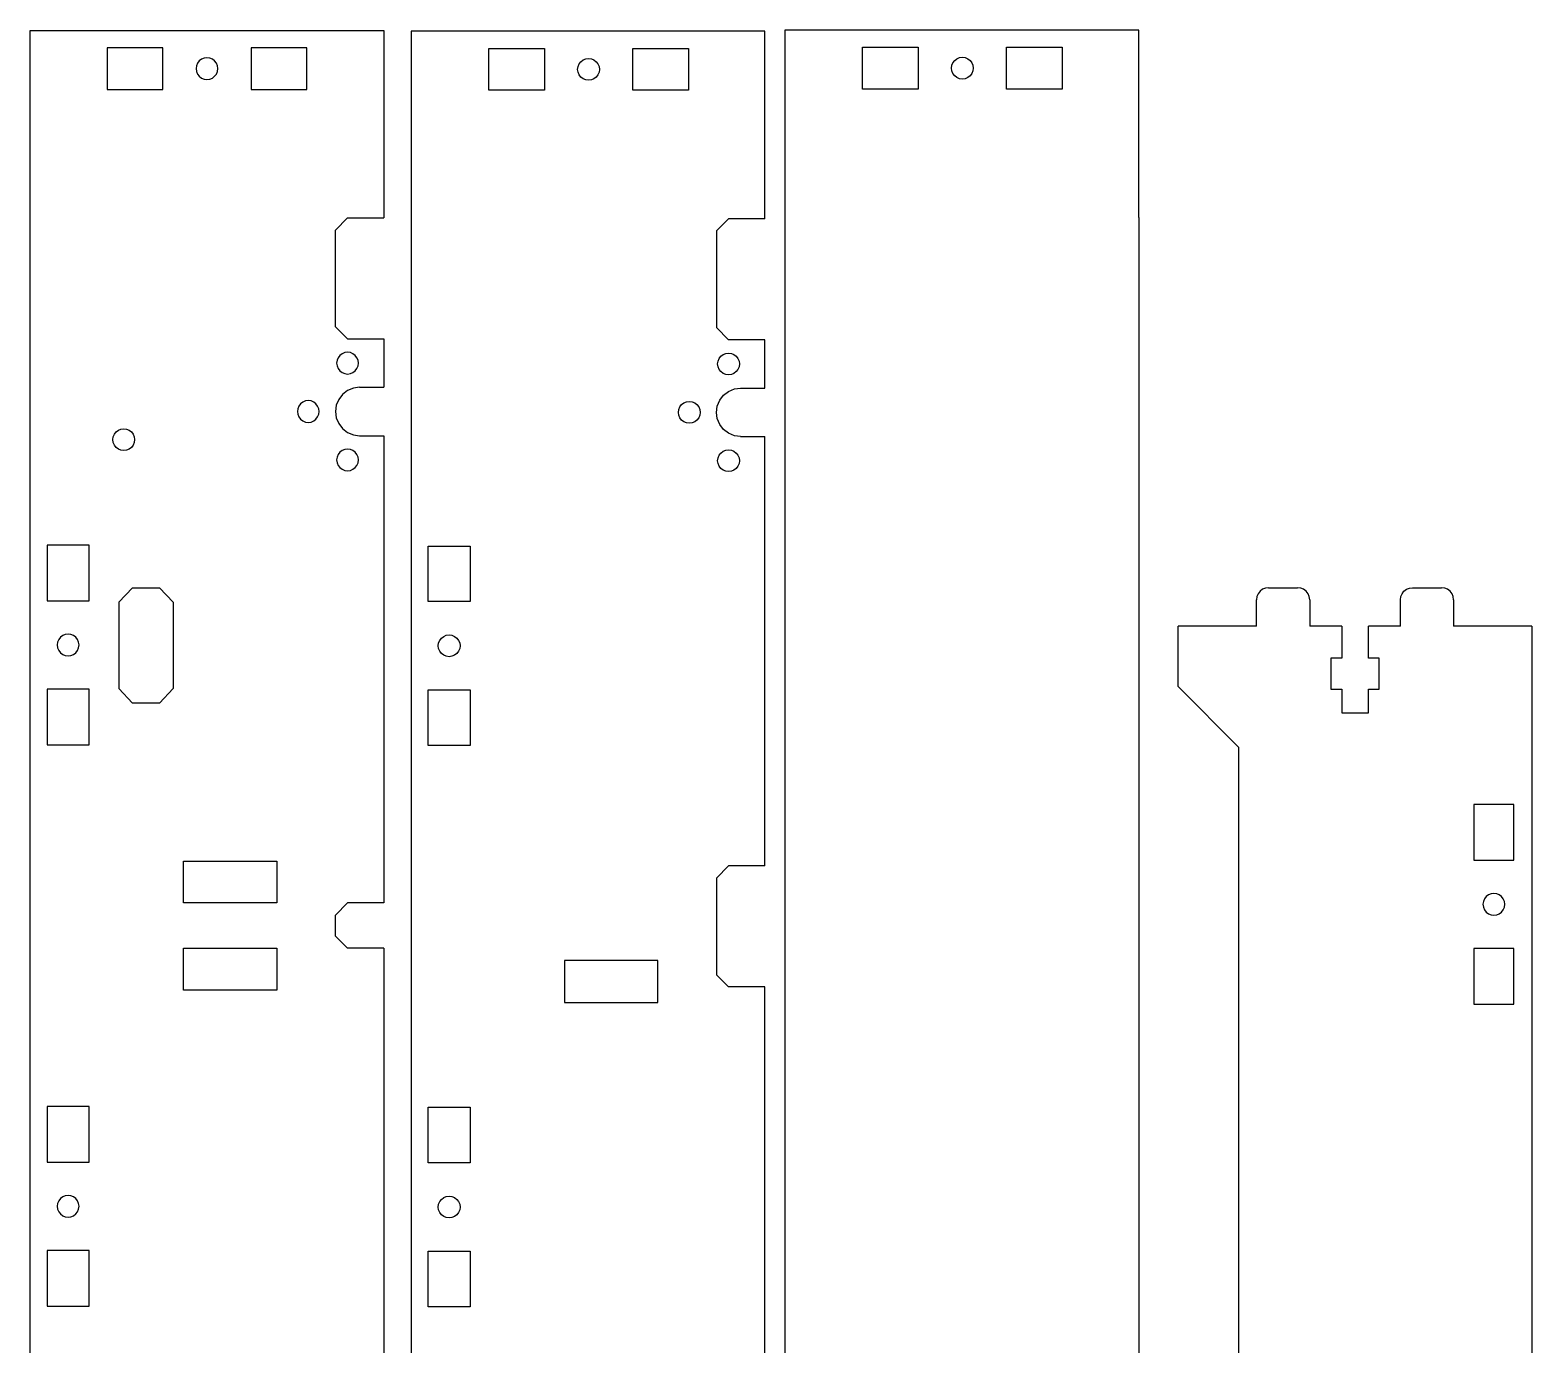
# Model space of a CAD drawing. Extents: x 6 to 601, y 11 to 447.
# Drawn here: x 352.7 to 601.1, y 228.5 to 445.9 of the extents above; entities that cross this region are included whole.
import ezdxf

# ---------------------------------------------------------------- set-up
doc = ezdxf.new("R2010")
doc.units = 0
doc.layers.get('0').update_dxf_attribs({"linetype": 'CONTINUOUS'})

msp = doc.modelspace()

# ---------------------------------------------------------------- linework, layer by layer
at = {"color": 7}
for points in [[(352.731155, 149.854104), (352.731155, 445.854009)], [(352.731155, 445.854009), (411.231136, 445.854009)], [(411.231136, 445.854009), (411.231136, 414.854017)], [(474.233523, 445.717274), (415.733541, 445.717274)], [(415.733541, 445.717274), (415.733541, 149.717363)], [(474.233523, 414.717277), (474.233523, 445.717274)], [(477.557479, 445.923611), (477.557479, 149.9237)], [(536.057489, 414.923613), (536.057489, 445.923611), (477.557507, 445.923611)], [(365.481164, 443.004016), (365.481164, 436.103993)], [(374.681157, 443.004016), (365.481164, 443.004016)], [(374.681157, 436.103993), (374.681157, 443.004016)], [(398.481155, 443.004016), (389.281162, 443.004016)], [(389.281162, 443.004016), (389.281162, 436.103993)], [(398.481155, 436.103993), (398.481155, 443.004016)], [(428.583543, 435.967258), (428.583543, 442.86725)], [(428.583543, 442.86725), (437.783535, 442.86725)], [(437.783535, 442.86725), (437.783535, 435.967258)], [(452.38354, 435.967258), (452.38354, 442.86725)], [(452.38354, 442.86725), (461.583533, 442.86725)], [(461.583533, 442.86725), (461.583533, 435.967258)], [(490.407508, 436.173595), (490.407508, 443.073587)], [(490.407508, 443.073587), (499.607473, 443.073587)], [(499.607501, 443.073587), (499.607501, 436.173595)], [(514.207478, 436.173595), (514.207478, 443.073587)], [(514.207478, 443.073587), (523.407471, 443.073587)], [(523.407499, 443.073587), (523.407499, 436.173595)], [(380.240822, 440.020337), (380.179439, 439.553993)], [(380.420824, 440.454872), (380.240822, 440.020337)], [(380.707138, 440.828029), (380.420824, 440.454872)], [(381.080292, 441.114344), (380.707138, 440.828029)], [(381.51483, 441.294342), (381.080292, 441.114344)], [(381.981146, 441.355728), (381.51483, 441.294342)], [(382.447461, 441.294342), (381.981146, 441.355728)], [(382.881999, 441.114344), (382.447461, 441.294342)], [(383.255153, 440.828029), (382.881999, 441.114344)], [(383.541496, 440.454872), (383.255153, 440.828029)], [(383.721497, 440.020337), (383.541496, 440.454872)], [(383.78288, 439.553993), (383.721497, 440.020337)], [(443.281817, 439.417253), (443.3432, 439.883597)], [(443.3432, 439.883597), (443.523202, 440.318137)], [(443.523202, 440.318137), (443.809516, 440.691291)], [(443.809516, 440.691291), (444.18267, 440.977603)], [(444.18267, 440.977603), (444.617208, 441.157607)], [(444.617208, 441.157607), (445.083552, 441.21899)], [(445.083552, 441.21899), (445.549868, 441.157607)], [(445.549868, 441.157607), (445.984405, 440.977603)], [(445.984405, 440.977603), (446.357559, 440.691291)], [(446.357559, 440.691291), (446.643874, 440.318137)], [(446.643874, 440.318137), (446.823875, 439.883597)], [(446.823875, 439.883597), (446.885259, 439.417253)], [(505.105783, 439.623589), (505.167166, 440.089933)], [(505.167166, 439.157274), (505.105783, 439.623589)], [(505.167166, 440.089933), (505.347168, 440.524474)], [(505.347168, 440.524474), (505.633482, 440.897628)], [(505.633454, 440.897628), (506.006636, 441.18394)], [(506.006636, 441.18394), (506.441146, 441.363944)], [(506.441174, 441.363944), (506.907518, 441.425327)], [(506.907518, 441.425327), (507.373834, 441.363944)], [(507.373805, 441.363944), (507.808343, 441.18394)], [(507.808371, 441.18394), (508.181525, 440.897628)], [(508.181525, 440.897628), (508.46784, 440.524474)], [(508.46784, 440.524474), (508.647841, 440.089933)], [(508.647841, 440.089933), (508.709224, 439.623589)], [(508.709224, 439.623589), (508.647841, 439.157274)], [(380.179439, 439.553993), (380.240822, 439.087675)], [(380.240822, 439.087675), (380.420824, 438.653137)], [(380.420824, 438.653137), (380.707138, 438.279983)], [(380.707138, 438.279983), (381.080292, 437.993671)], [(381.080292, 437.993671), (381.51483, 437.813667)], [(381.51483, 437.813667), (381.981146, 437.752284)], [(381.981146, 437.752284), (382.447461, 437.813667)], [(382.447461, 437.813667), (382.881999, 437.993671)], [(382.881999, 437.993671), (383.255153, 438.279983)], [(383.255153, 438.279983), (383.541496, 438.653137)], [(383.541496, 438.653137), (383.721497, 439.087675)], [(383.721497, 439.087675), (383.78288, 439.553993)], [(443.3432, 438.950937), (443.281817, 439.417253)], [(443.523202, 438.516402), (443.3432, 438.950937)], [(443.809516, 438.143248), (443.523202, 438.516402)], [(444.18267, 437.856931), (443.809516, 438.143248)], [(444.617208, 437.676932), (444.18267, 437.856931)], [(445.083552, 437.615546), (444.617208, 437.676932)], [(445.549868, 437.676932), (445.083552, 437.615546)], [(445.984405, 437.856931), (445.549868, 437.676932)], [(446.357559, 438.143248), (445.984405, 437.856931)], [(446.643874, 438.516402), (446.357559, 438.143248)], [(446.823875, 438.950937), (446.643874, 438.516402)], [(446.885259, 439.417253), (446.823875, 438.950937)], [(505.347168, 438.722739), (505.167166, 439.157274)], [(505.633454, 438.349585), (505.347139, 438.722739)], [(506.006636, 438.063267), (505.633454, 438.349585)], [(506.441174, 437.883269), (506.006636, 438.063267)], [(506.907518, 437.821883), (506.441174, 437.883269)], [(507.373805, 437.883269), (506.90749, 437.821883)], [(507.808371, 438.063267), (507.373834, 437.883269)], [(508.181525, 438.349585), (507.808371, 438.063267)], [(508.46784, 438.722739), (508.181497, 438.349585)], [(508.647841, 439.157274), (508.46784, 438.722739)], [(365.481164, 436.103993), (374.681157, 436.103993)], [(389.281162, 436.103993), (398.481155, 436.103993)], [(437.783535, 435.967258), (428.583543, 435.967258)], [(461.583533, 435.967258), (452.38354, 435.967258)], [(499.607501, 436.173595), (490.407508, 436.173595)], [(523.407499, 436.173595), (514.207506, 436.173595)], [(405.231148, 414.854017), (403.231152, 412.854027)], [(405.231148, 414.854017), (411.231136, 414.854017)], [(536.057489, 414.923613), (536.057489, 180.923695)], [(403.231152, 396.854031), (403.231152, 412.854027)], [(468.233535, 414.717277), (466.233539, 412.717292)], [(466.233539, 412.717292), (466.233539, 396.717293)], [(474.233523, 414.717277), (468.233535, 414.717277)], [(405.231148, 394.854038), (403.231152, 396.854031)], [(468.233535, 394.717297), (466.233539, 396.717293)], [(404.331142, 392.412869), (403.958354, 392.126811)], [(404.765256, 392.592701), (404.331142, 392.412869)], [(405.231148, 392.654031), (404.765256, 392.592701)], [(405.231148, 394.854038), (411.231136, 394.854038)], [(405.697013, 392.592701), (405.231148, 392.654031)], [(406.131155, 392.412869), (405.697013, 392.592701)], [(406.503942, 392.126811), (406.131155, 392.412869)], [(411.231136, 394.854038), (411.231136, 386.854025)], [(467.333529, 392.275033), (467.767671, 392.454837)], [(467.767671, 392.454837), (468.233535, 392.516164)], [(474.233523, 394.717297), (468.233535, 394.717297)], [(468.233535, 392.516164), (468.699399, 392.454837)], [(468.699399, 392.454837), (469.133542, 392.275033)], [(474.233523, 386.717285), (474.233523, 394.717297)], [(403.492462, 391.319907), (403.431135, 390.854046)], [(403.431135, 390.854046), (403.492462, 390.388153)], [(403.672294, 391.754021), (403.492462, 391.319907)], [(403.492462, 390.388153), (403.672294, 389.954036)], [(403.958354, 392.126811), (403.672294, 391.754021)], [(403.672294, 389.954036), (403.958354, 389.581249)], [(406.789975, 391.754021), (406.503942, 392.126811)], [(406.503942, 389.581249), (406.789975, 389.954036)], [(406.969807, 391.319907), (406.789975, 391.754021)], [(406.789975, 389.954036), (406.969807, 390.388153)], [(407.031134, 390.854046), (406.969807, 391.319907)], [(406.969807, 390.388153), (407.031134, 390.854046)], [(466.433522, 390.716176), (466.494877, 391.182043)], [(466.494877, 390.250312), (466.433522, 390.716176)], [(466.494877, 391.182043), (466.674681, 391.616183)], [(466.674681, 389.816172), (466.494877, 390.250312)], [(466.674681, 391.616183), (466.960741, 391.98897)], [(466.960741, 391.98897), (467.333529, 392.275033)], [(469.133542, 392.275033), (469.506329, 391.98897)], [(469.506329, 391.98897), (469.79239, 391.616183)], [(469.79239, 391.616183), (469.972193, 391.182043)], [(469.972193, 390.250312), (469.79239, 389.816172)], [(469.972193, 391.182043), (470.03352, 390.716176)], [(470.03352, 390.716176), (469.972193, 390.250312)], [(403.958354, 389.581249), (404.331142, 389.295191)], [(404.331142, 389.295191), (404.765256, 389.115359)], [(404.765256, 389.115359), (405.231148, 389.054032)], [(405.231148, 389.054032), (405.697013, 389.115359)], [(405.697013, 389.115359), (406.131155, 389.295191)], [(406.131155, 389.295191), (406.503942, 389.581249)], [(466.960741, 389.443382), (466.674681, 389.816172)], [(467.333529, 389.157324), (466.960741, 389.443382)], [(467.767671, 388.977518), (467.333529, 389.157324)], [(468.233535, 388.916163), (467.767671, 388.977518)], [(468.699399, 388.977518), (468.233535, 388.916163)], [(469.133542, 389.157324), (468.699399, 388.977518)], [(469.506329, 389.443382), (469.133542, 389.157324)], [(469.79239, 389.816172), (469.506329, 389.443382)], [(404.402713, 385.682465), (403.767036, 384.854029)], [(405.231148, 386.318139), (404.402713, 385.682465)], [(406.195869, 386.71774), (405.231148, 386.318139)], [(407.231144, 386.854025), (406.195869, 386.71774)], [(407.231144, 386.854025), (411.231136, 386.854025)], [(466.769423, 384.717289), (467.4051, 385.545724)], [(467.4051, 385.545724), (468.233535, 386.181404)], [(468.233535, 386.181404), (469.198255, 386.580999)], [(469.198255, 386.580999), (470.233531, 386.717285)], [(470.233531, 386.717285), (474.233523, 386.717285)], [(396.992489, 383.319895), (396.931134, 382.854033)], [(396.931134, 382.854033), (396.992489, 382.388169)], [(397.172293, 383.754037), (396.992489, 383.319895)], [(397.458353, 384.126827), (397.172293, 383.754037)], [(397.831141, 384.412885), (397.458353, 384.126827)], [(398.265283, 384.592692), (397.831141, 384.412885)], [(398.731147, 384.654044), (398.265283, 384.592692)], [(399.197012, 384.592692), (398.731147, 384.654044)], [(399.631154, 384.412885), (399.197012, 384.592692)], [(400.003941, 384.126827), (399.631154, 384.412885)], [(400.290002, 383.754037), (400.003941, 384.126827)], [(400.469806, 383.319895), (400.290002, 383.754037)], [(400.531132, 382.854033), (400.469806, 383.319895)], [(400.469806, 382.388169), (400.531132, 382.854033)], [(403.367438, 383.889309), (403.231152, 382.854033)], [(403.231152, 382.854033), (403.367438, 381.818755)], [(403.767036, 384.854029), (403.367438, 383.889309)], [(459.933521, 382.717293), (459.994876, 383.183157)], [(459.994876, 382.251431), (459.933521, 382.717293)], [(459.994876, 383.183157), (460.17468, 383.617302)], [(460.17468, 383.617302), (460.46074, 383.990089)], [(460.46074, 383.990089), (460.833527, 384.27615)], [(460.833527, 384.27615), (461.26767, 384.455951)], [(461.26767, 384.455951), (461.733534, 384.517278)], [(461.733534, 384.517278), (462.199398, 384.455951)], [(462.199398, 384.455951), (462.633541, 384.27615)], [(462.633541, 384.27615), (463.006328, 383.990089)], [(463.006328, 383.990089), (463.292389, 383.617302)], [(463.292389, 383.617302), (463.472192, 383.183157)], [(463.472192, 383.183157), (463.533547, 382.717293)], [(463.533547, 382.717293), (463.472192, 382.251431)], [(466.233539, 382.717293), (466.369824, 383.752571)], [(466.369824, 381.682017), (466.233539, 382.717293)], [(466.369824, 383.752571), (466.769423, 384.717289)], [(370.031151, 378.204055), (369.969824, 377.738191), (369.789992, 377.304074), (369.50396, 376.931261), (369.131173, 376.645229), (368.69703, 376.465397), (368.231166, 376.40407), (367.765274, 376.465397), (367.331159, 376.645229), (366.958372, 376.931261), (366.672312, 377.304074), (366.49248, 377.738191), (366.431153, 378.204055), (366.49248, 378.669945), (366.672312, 379.104059), (366.958372, 379.476849), (367.331159, 379.762907), (367.765274, 379.942739), (368.231166, 380.004066), (368.69703, 379.942739), (369.131173, 379.762907), (369.50396, 379.476849), (369.789992, 379.104059), (369.969824, 378.669945), (370.031151, 378.204055)], [(396.992489, 382.388169), (397.172293, 381.954024)], [(397.172293, 381.954024), (397.458353, 381.581239)], [(397.458353, 381.581239), (397.831141, 381.295176)], [(397.831141, 381.295176), (398.265283, 381.115375)], [(398.265283, 381.115375), (398.731147, 381.054048)], [(398.731147, 381.054048), (399.197012, 381.115375)], [(399.197012, 381.115375), (399.631154, 381.295176)], [(399.631154, 381.295176), (400.003941, 381.581239)], [(400.003941, 381.581239), (400.290002, 381.954024)], [(400.290002, 381.954024), (400.469806, 382.388169)], [(403.367438, 381.818755), (403.767036, 380.854037)], [(403.767036, 380.854037), (404.402713, 380.025602)], [(404.402713, 380.025602), (405.231148, 379.389922)], [(460.17468, 381.817286), (459.994876, 382.251431)], [(460.46074, 381.444499), (460.17468, 381.817286)], [(460.833527, 381.158441), (460.46074, 381.444499)], [(461.26767, 380.978637), (460.833527, 381.158441)], [(461.733534, 380.917282), (461.26767, 380.978637)], [(462.199398, 380.978637), (461.733534, 380.917282)], [(462.633541, 381.158441), (462.199398, 380.978637)], [(463.006328, 381.444499), (462.633541, 381.158441)], [(463.292389, 381.817286), (463.006328, 381.444499)], [(463.472192, 382.251431), (463.292389, 381.817286)], [(466.769423, 380.717299), (466.369824, 381.682017)], [(467.4051, 379.888861), (466.769423, 380.717299)], [(405.231148, 379.389922), (406.195869, 378.990327)], [(406.195869, 378.990327), (407.231144, 378.854041)], [(407.231144, 378.854041), (411.231136, 378.854041)], [(411.231136, 378.854041), (411.231136, 301.604058)], [(468.233535, 379.253187), (467.4051, 379.888861)], [(469.198255, 378.853586), (468.233535, 379.253187)], [(470.233531, 378.717301), (469.198255, 378.853586)], [(470.233531, 378.717301), (474.233523, 378.717301)], [(474.233523, 307.717302), (474.233523, 378.717301)], [(403.492462, 375.321043), (403.431135, 374.855147)], [(403.672294, 375.755157), (403.492462, 375.321043)], [(403.958354, 376.127941), (403.672294, 375.755157)], [(404.331142, 376.414005), (403.958354, 376.127941)], [(404.765256, 376.593808), (404.331142, 376.414005)], [(405.231148, 376.655163), (404.765256, 376.593808)], [(405.697013, 376.593808), (405.231148, 376.655163)], [(406.131155, 376.414005), (405.697013, 376.593808)], [(406.503942, 376.127941), (406.131155, 376.414005)], [(406.789975, 375.755157), (406.503942, 376.127941)], [(406.969807, 375.321043), (406.789975, 375.755157)], [(407.031134, 374.855147), (406.969807, 375.321043)], [(466.433522, 374.717283), (466.494877, 375.183173)], [(466.494877, 375.183173), (466.674681, 375.61729)], [(466.674681, 375.61729), (466.960741, 375.990077)], [(466.960741, 375.990077), (467.333529, 376.276135)], [(467.333529, 376.276135), (467.767671, 376.455967)], [(467.767671, 376.455967), (468.233535, 376.517294)], [(468.233535, 376.517294), (468.699399, 376.455967)], [(468.699399, 376.455967), (469.133542, 376.276135)], [(469.133542, 376.276135), (469.506329, 375.990077)], [(469.506329, 375.990077), (469.79239, 375.61729)], [(469.79239, 375.61729), (469.972193, 375.183173)], [(469.972193, 375.183173), (470.03352, 374.717283)], [(403.431135, 374.855147), (403.492462, 374.389283)], [(403.492462, 374.389283), (403.672294, 373.955143), (403.958354, 373.582353)], [(403.958354, 373.582353), (404.331142, 373.296293)], [(404.331142, 373.296293), (404.765256, 373.116489)], [(404.765256, 373.116489), (405.231148, 373.055162)], [(405.231148, 373.055162), (405.697013, 373.116489)], [(405.697013, 373.116489), (406.131155, 373.296293)], [(406.131155, 373.296293), (406.503942, 373.582353)], [(406.503942, 373.582353), (406.789975, 373.955143)], [(406.789975, 373.955143), (406.969807, 374.389283)], [(406.969807, 374.389283), (407.031134, 374.855147)], [(466.494877, 374.251419), (466.433522, 374.717283)], [(466.674681, 373.817302), (466.494877, 374.251419)], [(466.960741, 373.444517), (466.674681, 373.817302)], [(467.333529, 373.158457), (466.960741, 373.444517)], [(467.767671, 372.978625), (467.333529, 373.158457)], [(468.233535, 372.917298), (467.767671, 372.978625)], [(468.699399, 372.978625), (468.233535, 372.917298)], [(469.133542, 373.158457), (468.699399, 372.978625)], [(469.506329, 373.444517), (469.133542, 373.158457)], [(469.79239, 373.817302), (469.506329, 373.444517)], [(469.972193, 374.251419), (469.79239, 373.817302)], [(470.03352, 374.717283), (469.972193, 374.251419)], [(355.581148, 360.754027), (355.581148, 351.554034)], [(362.48117, 360.754027), (355.581148, 360.754027)], [(362.48117, 351.554034), (362.48117, 360.754027)], [(418.583534, 360.617289), (425.483557, 360.617289)], [(418.583534, 351.417296), (418.583534, 360.617289)], [(425.483557, 360.617289), (425.483557, 351.417296)], [(369.659126, 353.687634), (367.419128, 351.307629)], [(369.659126, 353.687634), (374.139121, 353.687634)], [(376.379147, 351.307629), (374.139121, 353.687634)], [(557.53149, 353.724506), (557.013866, 353.65635), (556.531492, 353.456536), (556.117275, 353.138698), (555.799464, 352.724508), (555.599651, 352.242134), (555.531494, 351.724482)], [(557.53149, 353.724506), (562.331497, 353.724506)], [(564.331493, 351.724482), (564.263337, 352.242134), (564.063552, 352.724508), (563.745713, 353.138698), (563.331495, 353.456536), (562.849149, 353.65635), (562.331497, 353.724506)], [(579.331492, 351.724482), (579.399648, 352.242134), (579.599433, 352.724508), (579.917272, 353.138698), (580.33149, 353.456536), (580.813864, 353.65635)], [(580.813864, 353.65635), (581.331488, 353.724506)], [(581.331488, 353.724506), (586.131495, 353.724506)], [(588.131491, 351.724482), (588.063334, 352.242134), (587.863549, 352.724508), (587.545711, 353.138698), (587.131493, 353.456536), (586.649119, 353.65635), (586.131495, 353.724506)], [(355.581148, 351.554034), (362.48117, 351.554034)], [(367.419128, 351.307629), (367.419128, 337.032433)], [(376.379147, 351.307629), (376.379147, 337.032433)], [(425.483557, 351.417296), (418.583534, 351.417296)], [(555.531494, 347.374506), (555.531494, 351.724482)], [(564.331493, 351.724482), (564.331493, 347.374506)], [(579.331492, 347.374506), (579.331492, 351.724482)], [(588.131491, 351.724482), (588.131491, 347.374506)], [(357.757137, 345.528053), (357.470823, 345.154899)], [(358.130292, 345.814371), (357.757137, 345.528053)], [(358.564829, 345.994369), (358.130292, 345.814371)], [(359.031145, 346.055755), (358.564829, 345.994369)], [(359.497489, 345.994369), (359.031145, 346.055755)], [(359.932026, 345.814371), (359.497489, 345.994369)], [(360.305181, 345.528053), (359.932026, 345.814371)], [(360.591495, 345.154899), (360.305181, 345.528053)], [(420.47321, 345.018164), (420.759524, 345.391318)], [(420.759524, 345.391318), (421.132678, 345.67763)], [(421.132678, 345.67763), (421.567216, 345.857634)], [(421.567216, 345.857634), (422.03356, 345.919017)], [(422.03356, 345.919017), (422.499876, 345.857634)], [(422.499876, 345.857634), (422.934413, 345.67763)], [(422.934413, 345.67763), (423.307567, 345.391318)], [(423.307567, 345.391318), (423.593882, 345.018164)], [(555.531494, 347.374506), (542.581502, 347.374506)], [(542.581502, 337.374498), (542.581502, 347.374506)], [(569.631486, 347.374506), (564.331493, 347.374506)], [(569.631486, 347.374506), (569.631486, 342.074486)], [(574.031499, 342.074486), (574.031499, 347.374506)], [(579.331492, 347.374506), (574.031499, 347.374506)], [(601.081483, 347.374506), (588.131491, 347.374506)], [(601.081483, 347.374506), (601.081483, 17.474593)], [(357.290822, 344.720364), (357.229438, 344.254049)], [(357.229438, 344.254049), (357.290822, 343.78773)], [(357.470823, 345.154899), (357.290822, 344.720364)], [(357.290822, 343.78773), (357.470823, 343.353195)], [(357.470823, 343.353195), (357.757137, 342.980038)], [(357.757137, 342.980038), (358.130292, 342.693698)], [(359.932026, 342.693698), (360.305181, 342.980038)], [(360.305181, 342.980038), (360.591495, 343.353195)], [(360.771496, 344.720364), (360.591495, 345.154899)], [(360.591495, 343.353195), (360.771496, 343.78773)], [(360.83288, 344.254049), (360.771496, 344.720364)], [(360.771496, 343.78773), (360.83288, 344.254049)], [(420.231825, 344.117308), (420.293208, 344.583623)], [(420.293208, 343.650992), (420.231825, 344.117308)], [(420.293208, 344.583623), (420.47321, 345.018164)], [(420.47321, 343.216429), (420.293208, 343.650992)], [(420.759524, 342.843303), (420.47321, 343.216429)], [(421.132678, 342.556957), (420.759524, 342.843303)], [(423.307567, 342.843303), (422.934413, 342.556957)], [(423.593882, 343.216429), (423.307567, 342.843303)], [(423.593882, 345.018164), (423.773883, 344.583623)], [(423.773883, 343.650992), (423.593882, 343.216429)], [(423.773883, 344.583623), (423.835267, 344.117308)], [(423.835267, 344.117308), (423.773883, 343.650992)], [(358.130292, 342.693698), (358.564829, 342.513725)], [(358.564829, 342.513725), (359.031145, 342.452311)], [(359.031145, 342.452311), (359.497489, 342.513725)], [(359.497489, 342.513725), (359.932026, 342.693698)], [(421.567216, 342.376959), (421.132678, 342.556957)], [(422.03356, 342.315573), (421.567216, 342.376959)], [(422.499876, 342.376959), (422.03356, 342.315573)], [(422.934413, 342.556957), (422.499876, 342.376959)], [(567.831501, 342.074486), (567.831501, 336.974505), (569.631486, 336.974505)], [(569.631486, 342.074486), (567.831501, 342.074486)], [(575.831485, 342.074486), (574.031499, 342.074486)], [(575.831485, 336.974505), (575.831485, 342.074514)], [(362.48117, 336.954029), (355.581148, 336.954029)], [(355.581148, 336.954029), (355.581148, 327.754039)], [(362.48117, 327.754039), (362.48117, 336.954029)], [(367.419128, 337.032433), (369.659126, 334.652453)], [(374.139121, 334.652453), (376.379147, 337.032433)], [(418.583534, 336.817294), (425.483557, 336.817294)], [(418.583534, 327.617301), (418.583534, 336.817294)], [(425.483557, 336.817294), (425.483557, 327.617301)], [(542.581502, 337.374498), (552.58151, 327.37449), (552.58151, 217.317814), (542.581502, 207.317806)], [(569.631486, 336.974505), (569.631486, 333.024494)], [(574.031499, 333.024494), (574.031499, 336.974505), (575.831485, 336.974505)], [(374.139121, 334.652453), (369.659126, 334.652453)], [(569.631486, 333.024494), (574.031499, 333.024494)], [(355.581148, 327.754039), (362.48117, 327.754039)], [(425.483557, 327.617301), (418.583534, 327.617301)], [(591.481469, 317.874495), (591.481469, 308.674502), (598.081489, 308.674502)], [(598.081489, 317.874495), (591.481497, 317.874495)], [(598.081489, 308.674502), (598.081489, 317.874495)], [(378.131155, 301.604058), (378.131155, 308.504053)], [(378.131155, 308.504053), (393.531146, 308.504053)], [(393.531146, 308.504053), (393.531146, 301.604058)], [(468.233535, 307.717302), (466.233539, 305.717306)], [(466.233539, 305.717306), (466.233539, 289.717309)], [(474.233523, 307.717302), (468.233535, 307.717302)], [(594.315177, 303.114837), (593.880612, 302.934836), (593.507486, 302.648521)], [(594.781493, 303.17622), (594.315177, 303.114837)], [(595.247809, 303.114837), (594.781493, 303.17622)], [(596.055501, 302.648521), (595.682347, 302.934836), (595.247809, 303.114837)], [(393.531146, 301.604058), (378.131155, 301.604058)], [(405.231148, 301.604058), (403.231152, 299.604062)], [(411.231136, 301.604058), (405.231148, 301.604058)], [(593.041142, 301.840829), (592.979758, 301.374514)], [(592.979758, 301.374514), (593.041142, 300.908198)], [(593.221143, 302.275367), (593.041142, 301.840829)], [(593.041142, 300.908198), (593.221143, 300.47366)], [(593.507486, 302.648521), (593.221143, 302.275367)], [(596.341815, 302.275367), (596.055501, 302.648521)], [(596.521817, 301.840829), (596.341815, 302.275367)], [(596.341815, 300.47366), (596.521817, 300.908198), (596.5832, 301.374514)], [(596.5832, 301.374514), (596.521817, 301.840829)], [(405.231148, 294.104059), (403.231152, 296.104055), (403.231152, 299.604062)], [(593.221143, 300.47366), (593.507486, 300.100506)], [(593.507486, 300.100506), (593.880612, 299.814163)], [(593.880612, 299.814163), (594.315177, 299.63419)], [(594.315177, 299.63419), (594.781493, 299.572779)], [(594.781493, 299.572779), (595.247809, 299.63419)], [(595.247809, 299.63419), (595.682347, 299.814163)], [(595.682347, 299.814163), (596.055501, 300.100506)], [(596.055501, 300.100506), (596.341815, 300.47366)], [(378.131155, 287.204064), (378.131155, 294.104059), (393.531146, 294.104059), (393.531146, 287.204064)], [(411.231136, 294.104059), (405.231148, 294.104059)], [(411.231136, 294.104059), (411.231136, 216.854083)], [(591.481469, 294.074525), (591.481469, 284.874504)], [(598.081489, 294.074525), (591.481497, 294.074525)], [(598.081489, 284.874504), (598.081489, 294.074525)], [(456.533533, 285.167323), (456.533533, 292.067317), (441.133541, 292.067317), (441.133541, 285.167323), (456.533533, 285.167323)], [(468.233535, 287.717313), (466.233539, 289.717309)], [(393.531146, 287.204064), (378.131155, 287.204064)], [(474.233523, 287.717313), (468.233535, 287.717313)], [(474.233523, 216.717345), (474.233523, 287.717313)], [(591.481469, 284.874504), (598.081489, 284.874504)], [(355.581148, 267.95408), (355.581148, 258.754093)], [(362.48117, 267.95408), (355.581148, 267.95408)], [(362.48117, 258.754093), (362.48117, 267.95408)], [(418.583534, 267.817345), (425.483557, 267.817345)], [(418.583534, 258.617323), (418.583534, 267.817345)], [(425.483557, 267.817345), (425.483557, 258.617323)], [(355.581148, 258.754093), (362.48117, 258.754093)], [(425.483557, 258.617323), (418.583534, 258.617323)], [(357.290822, 251.920389), (357.229438, 251.454073)], [(357.229438, 251.454073), (357.290822, 250.98776)], [(357.470823, 252.354958), (357.290822, 251.920389)], [(357.290822, 250.98776), (357.470823, 250.553223)], [(357.757137, 252.728084), (357.470823, 252.354958)], [(358.130292, 253.014426), (357.757137, 252.728084)], [(358.564829, 253.194428), (358.130292, 253.014426)], [(359.031145, 253.255808), (358.564829, 253.194428)], [(359.497489, 253.194428), (359.031145, 253.255808)], [(359.932026, 253.014426), (359.497489, 253.194428)], [(360.305181, 252.728084), (359.932026, 253.014426)], [(360.591495, 252.354958), (360.305181, 252.728084)], [(360.771496, 251.920389), (360.591495, 252.354958)], [(360.591495, 250.553223), (360.771496, 250.98776)], [(360.83288, 251.454073), (360.771496, 251.920389)], [(360.771496, 250.98776), (360.83288, 251.454073)], [(420.231825, 251.317338), (420.293208, 251.783654)], [(420.293208, 250.851019), (420.231825, 251.317338)], [(420.293208, 251.783654), (420.47321, 252.218191)], [(420.47321, 250.416482), (420.293208, 250.851019)], [(420.47321, 252.218191), (420.759524, 252.591343)], [(420.759524, 252.591343), (421.132678, 252.877688)], [(421.132678, 252.877688), (421.567216, 253.057661)], [(421.567216, 253.057661), (422.03356, 253.119073)], [(422.03356, 253.119073), (422.499876, 253.057661)], [(422.499876, 253.057661), (422.934413, 252.877688)], [(422.934413, 252.877688), (423.307567, 252.591343)], [(423.307567, 252.591343), (423.593882, 252.218191)], [(423.593882, 252.218191), (423.773883, 251.783654)], [(423.773883, 250.851019), (423.593882, 250.416482)], [(423.773883, 251.783654), (423.835267, 251.317338)], [(423.835267, 251.317338), (423.773883, 250.851019)], [(357.470823, 250.553223), (357.757137, 250.180069)], [(357.757137, 250.180069), (358.130292, 249.893751)], [(358.130292, 249.893751), (358.564829, 249.713753)], [(358.564829, 249.713753), (359.031145, 249.652369)], [(359.031145, 249.652369), (359.497489, 249.713753)], [(359.497489, 249.713753), (359.932026, 249.893751)], [(359.932026, 249.893751), (360.305181, 250.180069)], [(360.305181, 250.180069), (360.591495, 250.553223)], [(420.759524, 250.043328), (420.47321, 250.416482)], [(421.132678, 249.756988), (420.759524, 250.043328)], [(421.567216, 249.577012), (421.132678, 249.756988)], [(422.03356, 249.515603), (421.567216, 249.577012)], [(422.499876, 249.577012), (422.03356, 249.515603)], [(422.934413, 249.756988), (422.499876, 249.577012)], [(423.307567, 250.043328), (422.934413, 249.756988)], [(423.593882, 250.416482), (423.307567, 250.043328)], [(362.48117, 244.154085), (355.581148, 244.154085)], [(355.581148, 244.154085), (355.581148, 234.954092)], [(362.48117, 234.954092), (362.48117, 244.154085)], [(418.583534, 244.01735), (425.483557, 244.01735)], [(418.583534, 234.817357), (418.583534, 244.01735)], [(425.483557, 244.01735), (425.483557, 234.817357)], [(355.581148, 234.954092), (362.48117, 234.954092)], [(425.483557, 234.817357), (418.583534, 234.817357)]]:
    msp.add_lwpolyline(points, dxfattribs=at)

doc.saveas('drawing.dxf')
